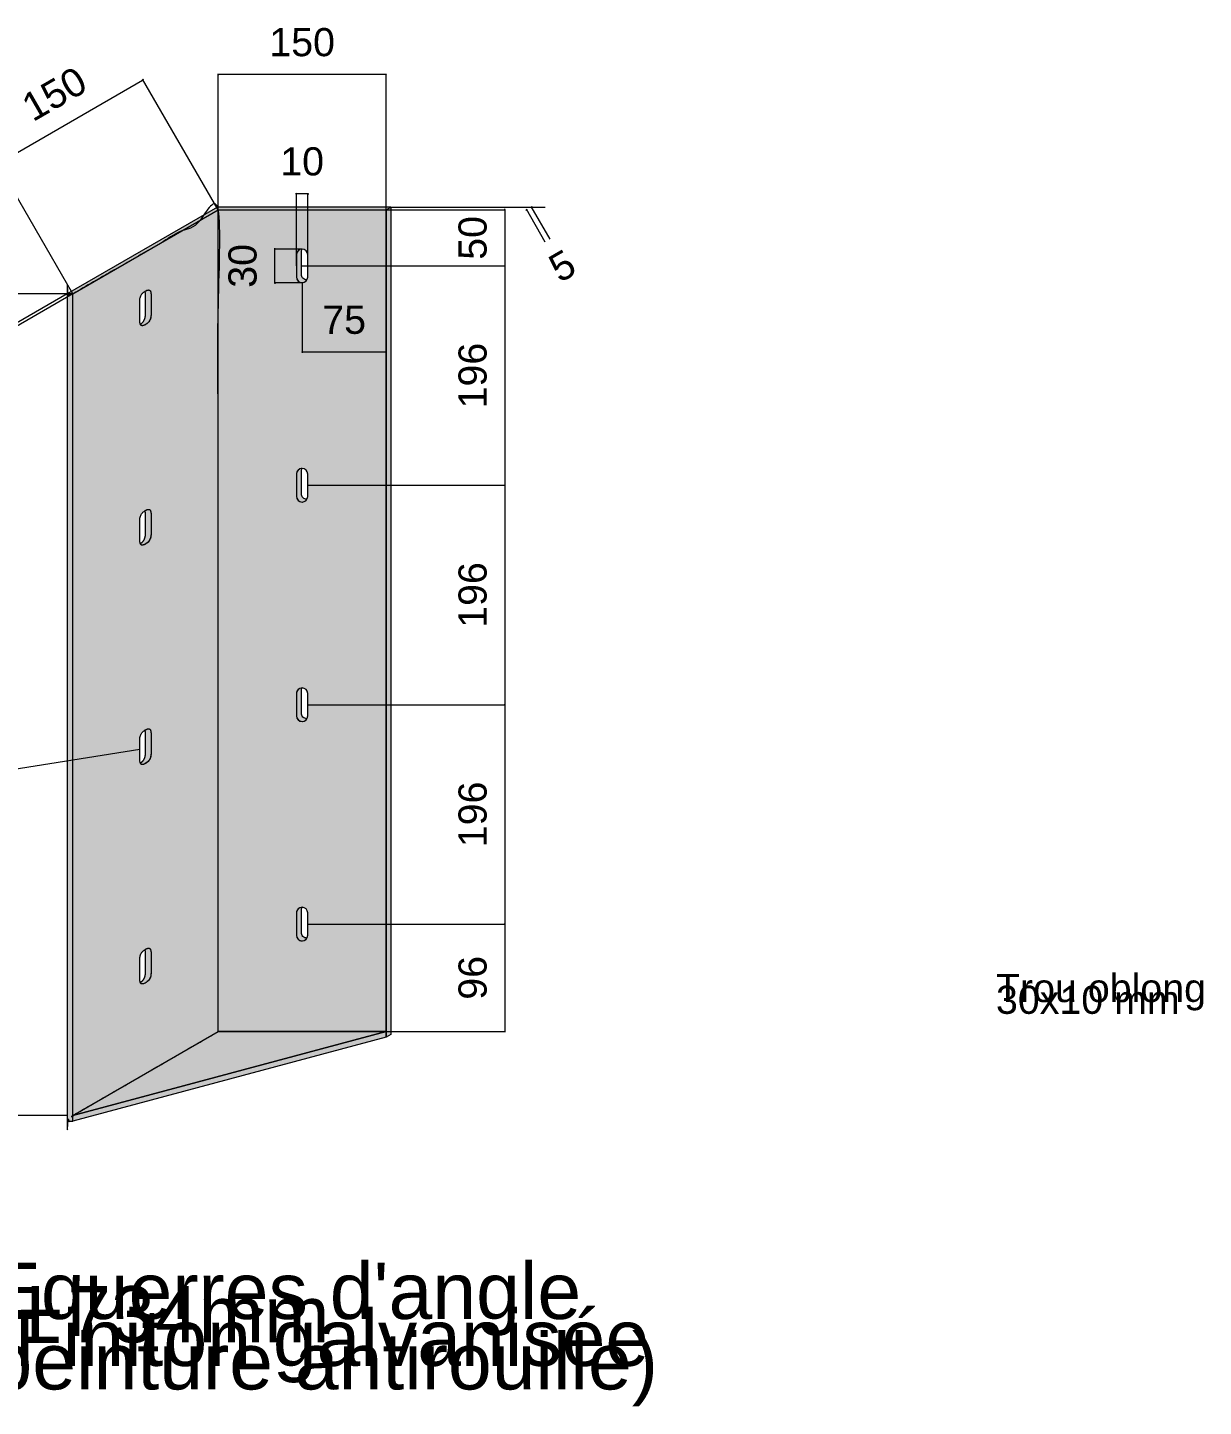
# Model space of a CAD drawing. Header units: metres. Extents: x 1838950 to 1842843, y 5171318 to 5174224.
# Drawn here: x 1840884 to 1841935, y 5172597 to 5173829 of the extents above; entities that cross this region are included whole.
import ezdxf

# ---------------------------------------------------------------- set-up
doc = ezdxf.new("R2010")
doc.units = ezdxf.units.M
doc.header["$LTSCALE"] = 0.0254
doc.header["$PDMODE"] = 1
doc.header["$PDSIZE"] = -2
doc.layers.get('0').update_dxf_attribs({"lineweight": 18})
doc.layers.get('DEFPOINTS').update_dxf_attribs({"lineweight": 18})
for name, color, linetype, lineweight in [('00 CHAZAL METAL COTE', 7, 'Continuous', 5), ('00 CHAZAL METAL DESSUS', 7, 'Continuous', 5), ('00 CHAZAL METAL FACE', 7, 'Continuous', 5), ('00 CHAZAL METAL LEGENDE', 7, 'Continuous', 5), ('Cotation', 7, 'Continuous', 5)]:
    doc.layers.add(name, color=color, linetype=linetype, lineweight=lineweight)
doc.styles.add('Arial', font='arial.ttf')
doc.dimstyles.new('Arch', dxfattribs={"dimtxt": 302.065972, "dimasz": 0.002245, "dimexe": 0.003175, "dimexo": 0.001587, "dimgap": 0.001587, "dimtad": 1, "dimzin": 3, "dimtxsty": 'Arial', "dimblk": 'VW_SLASH', "dimblk1": 'VW_SLASH', "dimblk2": 'VW_SLASH', "dimcen": 0, "dimdle": 0.001587, "dimazin": 0, "dimtfac": 1, "dimtix": 1, "dimtmove": 0, "dimatfit": 0, "dimldrblk": 'VW_FILLEDARROW-3', "dimfxl": 1, "dimfrac": 2, "dimtolj": 1, "dimtzin": 3, "dimarcsym": 0})

# ---------------------------------------------------------------- blocks, each defined once
blk = doc.blocks.new('VW_SLASH')
at = {"color": 0, "linetype": 'ByBlock', "lineweight": -2, "transparency": 16777216}
blk.add_line((0.7, 0), (-1, 0), dxfattribs=at)
at = {"color": 0, "lineweight": 20, "transparency": 16777216, "flags": 128}
blk.add_lwpolyline([(0.5, 0.5), (-0.5, -0.5)], dxfattribs=at)
blk = doc.blocks.new('*D1552')
at = {"layer": 'Cotation', "color": 0, "lineweight": -2, "transparency": 16777216}
for p, q in [((1841054.5, 5173666.1), (1841054.5, 5173787.7)), ((1841204, 5173787.1), (1841054.9, 5173787.1)), ((1841204.5, 5173666.1), (1841204.5, 5173787.7))]:
    blk.add_line(p, q, dxfattribs=at)
at = {"layer": 'DEFPOINTS', "color": 0, "transparency": 16777216}
for p in [(1841054.5, 5173787.1), (1841054.5, 5173666.1), (1841204.5, 5173666.1)]:
    blk.add_point(p, dxfattribs=at)
at = {"layer": 'Cotation', "color": 0, "lineweight": -2, "transparency": 16777216, "xscale": 0.44896484375, "yscale": 0.44896484375, "zscale": 0.44896484375, "rotation": 180}
blk.add_blockref('VW_SLASH', (1841054.5, 5173787.1), dxfattribs=at)
at = {"layer": 'Cotation', "color": 0, "lineweight": -2, "transparency": 16777216, "xscale": 0.44896484375, "yscale": 0.44896484375, "zscale": 0.44896484375}
blk.add_blockref('VW_SLASH', (1841204.5, 5173787.1), dxfattribs=at)
at = {"layer": 'Cotation', "color": 0, "transparency": 16777216, "insert": (1841129.5, 5173815.8), "char_height": 25.17, "attachment_point": 5, "style": 'Arial'}
blk.add_mtext('\\A1;150', dxfattribs=at)
blk = doc.blocks.new('VW_FILLEDARROW-3')
at = {"linetype": 'Continuous', "lineweight": 0, "transparency": 16777216}
blk.add_hatch(color=0, dxfattribs=at).paths.add_polyline_path([(-1.4, 0.4), (0, 0), (-1.4, -0.4)])
at = {"color": 0, "lineweight": 5, "transparency": 16777216, "flags": 128}
blk.add_lwpolyline([(-1.4, 0.4), (0, 0), (-1.4, -0.4)], close=True, dxfattribs=at)
blk = doc.blocks.new('*D1553')
at = {"layer": 'Cotation', "color": 0, "lineweight": -2, "transparency": 16777216}
for p, q in [((1840857.9, 5173707.5), (1840987, 5173782.1)), ((1841054.5, 5173666.1), (1840987, 5173782.9)), ((1840924.6, 5173591.1), (1840857.1, 5173707.9))]:
    blk.add_line(p, q, dxfattribs=at)
at = {"layer": 'DEFPOINTS', "color": 0, "transparency": 16777216}
for p in [(1840987.4, 5173782.3), (1841054.5, 5173666.1), (1840924.6, 5173591.1)]:
    blk.add_point(p, dxfattribs=at)
at = {"layer": 'Cotation', "color": 0, "lineweight": -2, "transparency": 16777216, "xscale": 0.44896484375, "yscale": 0.44896484375, "zscale": 0.44896484375}
for p, rotation in [((1840987.4, 5173782.3), 30.00000000000576), ((1840857.5, 5173707.3), 210.0000000000057)]:
    blk.add_blockref('VW_SLASH', p, dxfattribs=dict(at, rotation=rotation))
at = {"layer": 'Cotation', "color": 0, "transparency": 16777216, "insert": (1840908.1, 5173769.7), "char_height": 25.17, "attachment_point": 5, "rotation": 30, "style": 'Arial'}
blk.add_mtext('\\A1;150', dxfattribs=at)
blk = doc.blocks.new('*D1554')
at = {"layer": 'Cotation', "color": 0, "lineweight": -2, "transparency": 16777216}
for p, q in [((1841204.5, 5173646.1), (1841204.5, 5173538.5)), ((1841129.5, 5173601.1), (1841129.5, 5173538.5)), ((1841204, 5173539.1), (1841129.9, 5173539.1))]:
    blk.add_line(p, q, dxfattribs=at)
at = {"layer": 'DEFPOINTS', "color": 0, "transparency": 16777216}
for p in [(1841204.5, 5173646.1), (1841129.5, 5173601.1), (1841129.5, 5173539.1)]:
    blk.add_point(p, dxfattribs=at)
at = {"layer": 'Cotation', "color": 0, "lineweight": -2, "transparency": 16777216, "xscale": 0.44896484375, "yscale": 0.44896484375, "zscale": 0.44896484375, "rotation": 180}
blk.add_blockref('VW_SLASH', (1841129.5, 5173539.1), dxfattribs=at)
at = {"layer": 'Cotation', "color": 0, "lineweight": -2, "transparency": 16777216, "xscale": 0.44896484375, "yscale": 0.44896484375, "zscale": 0.44896484375}
blk.add_blockref('VW_SLASH', (1841204.5, 5173539.1), dxfattribs=at)
at = {"layer": 'Cotation', "color": 0, "transparency": 16777216, "insert": (1841167, 5173567.8), "char_height": 25.17, "attachment_point": 5, "style": 'Arial'}
blk.add_mtext('\\A1;75', dxfattribs=at)
blk = doc.blocks.new('*D1555')
at = {"layer": 'Cotation', "color": 0, "lineweight": -2, "transparency": 16777216}
for p, q in [((1841129.5, 5173631.1), (1841104.5, 5173631.1)), ((1841105.1, 5173631.6), (1841105.1, 5173632)), ((1841105.1, 5173601.1), (1841105.1, 5173631.1)), ((1841129.5, 5173601.1), (1841104.5, 5173601.1)), ((1841105.1, 5173600.7), (1841105.1, 5173600.2))]:
    blk.add_line(p, q, dxfattribs=at)
at = {"layer": 'DEFPOINTS', "color": 0, "transparency": 16777216}
for p in [(1841105.1, 5173631.1), (1841129.5, 5173631.1), (1841129.5, 5173601.1)]:
    blk.add_point(p, dxfattribs=at)
at = {"layer": 'Cotation', "color": 0, "lineweight": -2, "transparency": 16777216, "xscale": 0.44896484375, "yscale": 0.44896484375, "zscale": 0.44896484375}
for p, rotation in [((1841105.1, 5173631.1), 270), ((1841105.1, 5173601.1), 90)]:
    blk.add_blockref('VW_SLASH', p, dxfattribs=dict(at, rotation=rotation))
at = {"layer": 'Cotation', "color": 0, "transparency": 16777216, "insert": (1841076.4, 5173616.1), "char_height": 25.17, "attachment_point": 5, "rotation": 90, "style": 'Arial'}
blk.add_mtext('\\A1;30', dxfattribs=at)
blk = doc.blocks.new('*D1556')
at = {"layer": 'Cotation', "color": 0, "lineweight": -2, "transparency": 16777216}
for p, q in [((1841124, 5173680.6), (1841123.6, 5173680.6)), ((1841124.5, 5173616.1), (1841124.5, 5173681.2)), ((1841134.5, 5173680.6), (1841124.5, 5173680.6)), ((1841134.5, 5173616.1), (1841134.5, 5173681.2)), ((1841134.9, 5173680.6), (1841135.4, 5173680.6))]:
    blk.add_line(p, q, dxfattribs=at)
at = {"layer": 'DEFPOINTS', "color": 0, "transparency": 16777216}
for p in [(1841124.5, 5173680.6), (1841124.5, 5173616.1), (1841134.5, 5173616.1)]:
    blk.add_point(p, dxfattribs=at)
at = {"layer": 'Cotation', "color": 0, "lineweight": -2, "transparency": 16777216, "xscale": 0.44896484375, "yscale": 0.44896484375, "zscale": 0.44896484375}
blk.add_blockref('VW_SLASH', (1841124.5, 5173680.6), dxfattribs=at)
at = {"layer": 'Cotation', "color": 0, "lineweight": -2, "transparency": 16777216, "xscale": 0.44896484375, "yscale": 0.44896484375, "zscale": 0.44896484375, "rotation": 180}
blk.add_blockref('VW_SLASH', (1841134.5, 5173680.6), dxfattribs=at)
at = {"layer": 'Cotation', "color": 0, "transparency": 16777216, "insert": (1841129.5, 5173709.3), "char_height": 25.17, "attachment_point": 5, "style": 'Arial'}
blk.add_mtext('\\A1;10', dxfattribs=at)
blk = doc.blocks.new('*D1558')
at = {"layer": 'Cotation', "color": 0, "lineweight": -2, "transparency": 16777216}
for p, q in [((1841351, 5173639.9), (1841334.1, 5173669.2)), ((1841334.8, 5173668.8), (1841335.2, 5173669.1)), ((1841329.7, 5173665.9), (1841329.3, 5173665.7)), ((1841346.7, 5173637.4), (1841329.8, 5173666.7))]:
    blk.add_line(p, q, dxfattribs=at)
at = {"layer": 'DEFPOINTS', "color": 0, "transparency": 16777216}
for p in [(1841330.1, 5173666.1), (1841346.7, 5173637.4), (1841351, 5173639.9)]:
    blk.add_point(p, dxfattribs=at)
at = {"layer": 'Cotation', "color": 0, "lineweight": -2, "transparency": 16777216, "xscale": 0.44896484375, "yscale": 0.44896484375, "zscale": 0.44896484375}
for p, rotation in [((1841334.4, 5173668.6), 209.9999999952549), ((1841330.1, 5173666.1), 29.99999999525484)]:
    blk.add_blockref('VW_SLASH', p, dxfattribs=dict(at, rotation=rotation))
at = {"layer": 'Cotation', "color": 0, "transparency": 16777216, "insert": (1841361.9, 5173616.1), "char_height": 25.17, "attachment_point": 5, "rotation": 30, "style": 'Arial'}
blk.add_mtext('\\A1;5', dxfattribs=at)
blk = doc.blocks.new('*D1559')
at = {"layer": 'Cotation', "color": 0, "lineweight": -2, "transparency": 16777216}
for p, q in [((1840920.8, 5173591.1), (1840800, 5173591.1)), ((1840800.6, 5172857.6), (1840800.6, 5173590.7)), ((1840919.6, 5172857.1), (1840800, 5172857.1))]:
    blk.add_line(p, q, dxfattribs=at)
at = {"layer": 'DEFPOINTS', "color": 0, "transparency": 16777216}
for p in [(1840800.6, 5173591.1), (1840920.8, 5173591.1), (1840919.6, 5172857.1)]:
    blk.add_point(p, dxfattribs=at)
at = {"layer": 'Cotation', "color": 0, "lineweight": -2, "transparency": 16777216, "xscale": 0.44896484375, "yscale": 0.44896484375, "zscale": 0.44896484375}
for p, rotation in [((1840800.6, 5173591.1), 90), ((1840800.6, 5172857.1), 270)]:
    blk.add_blockref('VW_SLASH', p, dxfattribs=dict(at, rotation=rotation))
at = {"layer": 'Cotation', "color": 0, "transparency": 16777216, "insert": (1840771.9, 5173224.1), "char_height": 25.17, "attachment_point": 5, "rotation": 90, "style": 'Arial'}
blk.add_mtext('\\A1;734', dxfattribs=at)
blk = doc.blocks.new('*D1560')
at = {"layer": 'Cotation', "color": 0, "lineweight": -2, "transparency": 16777216}
for p, q in [((1841310.6, 5173666.6), (1841310.6, 5173667)), ((1841129.5, 5173666.1), (1841311.2, 5173666.1)), ((1841310.6, 5173666.1), (1841310.6, 5173616.1)), ((1841129.5, 5173616.1), (1841311.2, 5173616.1)), ((1841310.6, 5173615.7), (1841310.6, 5173615.2))]:
    blk.add_line(p, q, dxfattribs=at)
at = {"layer": 'DEFPOINTS', "color": 0, "transparency": 16777216}
for p in [(1841129.5, 5173666.1), (1841129.5, 5173616.1), (1841310.6, 5173616.1)]:
    blk.add_point(p, dxfattribs=at)
at = {"layer": 'Cotation', "color": 0, "lineweight": -2, "transparency": 16777216, "xscale": 0.44896484375, "yscale": 0.44896484375, "zscale": 0.44896484375}
for p, rotation in [((1841310.6, 5173666.1), 270), ((1841310.6, 5173616.1), 90)]:
    blk.add_blockref('VW_SLASH', p, dxfattribs=dict(at, rotation=rotation))
at = {"layer": 'Cotation', "color": 0, "transparency": 16777216, "insert": (1841281.9, 5173641.1), "char_height": 25.17, "attachment_point": 5, "rotation": 90, "style": 'Arial'}
blk.add_mtext('\\A1;50', dxfattribs=at)
blk = doc.blocks.new('*D1577')
at = {"layer": 'Cotation', "color": 0, "lineweight": -2, "transparency": 16777216}
for p, q in [((1841134.5, 5173028.1), (1841311.2, 5173028.1)), ((1841310.6, 5173027.7), (1841310.6, 5172932.6)), ((1841145.3, 5172932.1), (1841311.2, 5172932.1))]:
    blk.add_line(p, q, dxfattribs=at)
at = {"layer": 'DEFPOINTS', "color": 0, "transparency": 16777216}
for p in [(1841134.5, 5173028.1), (1841145.3, 5172932.1), (1841310.6, 5172932.1)]:
    blk.add_point(p, dxfattribs=at)
at = {"layer": 'Cotation', "color": 0, "lineweight": -2, "transparency": 16777216, "xscale": 0.44896484375, "yscale": 0.44896484375, "zscale": 0.44896484375}
for p, rotation in [((1841310.6, 5173028.1), 90), ((1841310.6, 5172932.1), 270)]:
    blk.add_blockref('VW_SLASH', p, dxfattribs=dict(at, rotation=rotation))
at = {"layer": 'Cotation', "color": 0, "transparency": 16777216, "insert": (1841281.9, 5172980.1), "char_height": 25.17, "attachment_point": 5, "rotation": 90, "style": 'Arial'}
blk.add_mtext('\\A1;96', dxfattribs=at)
blk = doc.blocks.new('*D1578')
at = {"layer": 'Cotation', "color": 0, "lineweight": -2, "transparency": 16777216}
for p, q in [((1841134.5, 5173224.1), (1841311.2, 5173224.1)), ((1841310.6, 5173223.7), (1841310.6, 5173028.6)), ((1841134.5, 5173028.1), (1841311.2, 5173028.1))]:
    blk.add_line(p, q, dxfattribs=at)
at = {"layer": 'DEFPOINTS', "color": 0, "transparency": 16777216}
for p in [(1841134.5, 5173224.1), (1841134.5, 5173028.1), (1841310.6, 5173028.1)]:
    blk.add_point(p, dxfattribs=at)
at = {"layer": 'Cotation', "color": 0, "lineweight": -2, "transparency": 16777216, "xscale": 0.44896484375, "yscale": 0.44896484375, "zscale": 0.44896484375}
for p, rotation in [((1841310.6, 5173224.1), 90), ((1841310.6, 5173028.1), 270)]:
    blk.add_blockref('VW_SLASH', p, dxfattribs=dict(at, rotation=rotation))
at = {"layer": 'Cotation', "color": 0, "transparency": 16777216, "insert": (1841281.9, 5173126.1), "char_height": 25.17, "attachment_point": 5, "rotation": 90, "style": 'Arial'}
blk.add_mtext('\\A1;196', dxfattribs=at)
blk = doc.blocks.new('*D1579')
at = {"layer": 'Cotation', "color": 0, "lineweight": -2, "transparency": 16777216}
for p, q in [((1841134.5, 5173420.1), (1841311.2, 5173420.1)), ((1841310.6, 5173419.7), (1841310.6, 5173224.6)), ((1841134.5, 5173224.1), (1841311.2, 5173224.1))]:
    blk.add_line(p, q, dxfattribs=at)
at = {"layer": 'DEFPOINTS', "color": 0, "transparency": 16777216}
for p in [(1841134.5, 5173420.1), (1841134.5, 5173224.1), (1841310.6, 5173224.1)]:
    blk.add_point(p, dxfattribs=at)
at = {"layer": 'Cotation', "color": 0, "lineweight": -2, "transparency": 16777216, "xscale": 0.44896484375, "yscale": 0.44896484375, "zscale": 0.44896484375}
for p, rotation in [((1841310.6, 5173420.1), 90), ((1841310.6, 5173224.1), 270)]:
    blk.add_blockref('VW_SLASH', p, dxfattribs=dict(at, rotation=rotation))
at = {"layer": 'Cotation', "color": 0, "transparency": 16777216, "insert": (1841281.9, 5173322.1), "char_height": 25.17, "attachment_point": 5, "rotation": 90, "style": 'Arial'}
blk.add_mtext('\\A1;196', dxfattribs=at)
blk = doc.blocks.new('*D1580')
at = {"layer": 'Cotation', "color": 0, "lineweight": -2, "transparency": 16777216}
for p, q in [((1841134.5, 5173616.1), (1841311.2, 5173616.1)), ((1841310.6, 5173615.7), (1841310.6, 5173420.6)), ((1841134.5, 5173420.1), (1841311.2, 5173420.1))]:
    blk.add_line(p, q, dxfattribs=at)
at = {"layer": 'DEFPOINTS', "color": 0, "transparency": 16777216}
for p in [(1841134.5, 5173616.1), (1841134.5, 5173420.1), (1841310.6, 5173420.1)]:
    blk.add_point(p, dxfattribs=at)
at = {"layer": 'Cotation', "color": 0, "lineweight": -2, "transparency": 16777216, "xscale": 0.44896484375, "yscale": 0.44896484375, "zscale": 0.44896484375}
for p, rotation in [((1841310.6, 5173616.1), 90), ((1841310.6, 5173420.1), 270)]:
    blk.add_blockref('VW_SLASH', p, dxfattribs=dict(at, rotation=rotation))
at = {"layer": 'Cotation', "color": 0, "transparency": 16777216, "insert": (1841281.9, 5173518.1), "char_height": 25.17, "attachment_point": 5, "rotation": 90, "style": 'Arial'}
blk.add_mtext('\\A1;196', dxfattribs=at)
blk = doc.blocks.new('Groupe-2045-1')
at = {"layer": '00 CHAZAL METAL COTE', "linetype": 'Continuous', "lineweight": 0, "true_color": 0x888888}
blk.add_hatch(color=252, dxfattribs=at).paths.add_polyline_path([(1841208.8, 5172929.6), (1841204.5, 5172927.1), (1841204.5, 5173666.1), (1841208.8, 5173668.6)])
h = blk.add_hatch(color=252, dxfattribs=at)
h.paths.add_polyline_path([(1841054.5, 5172932.1), (1840924.6, 5172857.1), (1840924.6, 5172852.1), (1840919.6, 5172852.1), (1840919.6, 5173591.1), (1840924.6, 5173591.1), (1841054.5, 5173666.1)])
h.paths.add_polyline_path([(1840994.5, 5173590.7), (1840994.4, 5173592), (1840994.2, 5173593.1), (1840993.8, 5173593.8), (1840993.3, 5173594.3), (1840992.6, 5173594.6), (1840991.7, 5173594.5), (1840990.7, 5173594.2), (1840989.5, 5173593.6), (1840988.3, 5173592.8), (1840987.3, 5173592), (1840986.5, 5173591), (1840985.8, 5173590), (1840985.2, 5173588.9), (1840984.8, 5173587.7), (1840984.6, 5173586.4), (1840984.5, 5173585), (1840984.5, 5173566.5), (1840984.6, 5173565.2), (1840984.8, 5173564.2), (1840985.2, 5173563.4), (1840985.8, 5173562.9), (1840986.5, 5173562.7), (1840987.3, 5173562.7), (1840988.3, 5173563), (1840989.5, 5173563.6), (1840990.7, 5173564.4), (1840991.7, 5173565.2), (1840992.6, 5173566.2), (1840993.3, 5173567.2), (1840993.8, 5173568.4), (1840994.2, 5173569.6), (1840994.4, 5173570.9), (1840994.5, 5173572.3)])
h.paths.add_polyline_path([(1840994.5, 5173198.7), (1840994.4, 5173200), (1840994.2, 5173201.1), (1840993.8, 5173201.8), (1840993.3, 5173202.3), (1840992.6, 5173202.6), (1840991.7, 5173202.5), (1840990.7, 5173202.2), (1840989.5, 5173201.6), (1840988.3, 5173200.8), (1840987.3, 5173200), (1840986.5, 5173199), (1840985.8, 5173198), (1840985.2, 5173196.9), (1840984.8, 5173195.7), (1840984.6, 5173194.4), (1840984.5, 5173193), (1840984.5, 5173174.5), (1840984.6, 5173173.2), (1840984.8, 5173172.2), (1840985.2, 5173171.4), (1840985.8, 5173170.9), (1840986.5, 5173170.7), (1840987.3, 5173170.7), (1840988.3, 5173171), (1840989.5, 5173171.6), (1840990.7, 5173172.4), (1840991.7, 5173173.2), (1840992.6, 5173174.2), (1840993.3, 5173175.2), (1840993.8, 5173176.4), (1840994.2, 5173177.6), (1840994.4, 5173178.9), (1840994.5, 5173180.3)])
h.paths.add_polyline_path([(1840994.5, 5173394.7), (1840994.4, 5173396), (1840994.2, 5173397.1), (1840993.8, 5173397.8), (1840993.3, 5173398.3), (1840992.6, 5173398.6), (1840991.7, 5173398.5), (1840990.7, 5173398.2), (1840989.5, 5173397.6), (1840988.3, 5173396.8), (1840987.3, 5173396), (1840986.5, 5173395), (1840985.8, 5173394), (1840985.2, 5173392.9), (1840984.8, 5173391.7), (1840984.6, 5173390.4), (1840984.5, 5173389), (1840984.5, 5173370.5), (1840984.6, 5173369.2), (1840984.8, 5173368.2), (1840985.2, 5173367.4), (1840985.8, 5173366.9), (1840986.5, 5173366.7), (1840987.3, 5173366.7), (1840988.3, 5173367), (1840989.5, 5173367.6), (1840990.7, 5173368.4), (1840991.7, 5173369.2), (1840992.6, 5173370.2), (1840993.3, 5173371.2), (1840993.8, 5173372.4), (1840994.2, 5173373.6), (1840994.4, 5173374.9), (1840994.5, 5173376.3)])
h.paths.add_polyline_path([(1840984.5, 5172997), (1840984.5, 5172978.5), (1840984.6, 5172977.2), (1840984.8, 5172976.2), (1840985.2, 5172975.4), (1840985.8, 5172974.9), (1840986.5, 5172974.7), (1840987.3, 5172974.7), (1840988.3, 5172975), (1840989.5, 5172975.6), (1840990.7, 5172976.4), (1840991.7, 5172977.2), (1840992.6, 5172978.2), (1840993.3, 5172979.2), (1840993.8, 5172980.4), (1840994.2, 5172981.6), (1840994.4, 5172982.9), (1840994.5, 5172984.3), (1840994.5, 5173002.7), (1840994.4, 5173004), (1840994.2, 5173005.1), (1840993.8, 5173005.8), (1840993.3, 5173006.3), (1840992.6, 5173006.6), (1840991.7, 5173006.5), (1840990.7, 5173006.2), (1840989.5, 5173005.6), (1840988.3, 5173004.8), (1840987.3, 5173004), (1840986.5, 5173003), (1840985.8, 5173002), (1840985.2, 5173000.9), (1840984.8, 5172999.7), (1840984.6, 5172998.4)])
h = blk.add_hatch(color=252, dxfattribs=at)
edge = h.paths.add_edge_path()
edge.add_arc((1841133.8, 5173608.6), 5, 180, 270, ccw=False)
edge.add_line((1841128.8, 5173608.6), (1841128.8, 5173628.6))
edge.add_arc((1841133.8, 5173628.6), 5, 150, 180, ccw=False)
edge.add_arc((1841129.5, 5173626.1), 5, 90, 180)
edge.add_line((1841124.5, 5173626.1), (1841124.5, 5173606.1))
edge.add_arc((1841129.5, 5173606.1), 5, 180, 330)
edge.add_line((1841133.8, 5173603.6), (1841133.8, 5173603.6))
h = blk.add_hatch(color=252, dxfattribs=at)
edge = h.paths.add_edge_path()
edge.add_arc((1841133.8, 5173412.6), 5, 180, 270, ccw=False)
edge.add_line((1841128.8, 5173412.6), (1841128.8, 5173432.6))
edge.add_arc((1841133.8, 5173432.6), 5, 150, 180, ccw=False)
edge.add_arc((1841129.5, 5173430.1), 5, 90, 180)
edge.add_line((1841124.5, 5173430.1), (1841124.5, 5173410.1))
edge.add_arc((1841129.5, 5173410.1), 5, 180, 330)
edge.add_line((1841133.8, 5173407.6), (1841133.8, 5173407.6))
h = blk.add_hatch(color=252, dxfattribs=at)
edge = h.paths.add_edge_path()
edge.add_arc((1841133.8, 5173216.6), 5, 180, 270, ccw=False)
edge.add_line((1841128.8, 5173216.6), (1841128.8, 5173236.6))
edge.add_arc((1841133.8, 5173236.6), 5, 150, 180, ccw=False)
edge.add_arc((1841129.5, 5173234.1), 5, 90, 180)
edge.add_line((1841124.5, 5173234.1), (1841124.5, 5173214.1))
edge.add_arc((1841129.5, 5173214.1), 5, 180, 330)
edge.add_line((1841133.8, 5173211.6), (1841133.8, 5173211.6))
h = blk.add_hatch(color=252, dxfattribs=at)
edge = h.paths.add_edge_path()
edge.add_arc((1841133.8, 5173020.6), 5, 180, 270, ccw=False)
edge.add_line((1841128.8, 5173020.6), (1841128.8, 5173040.6))
edge.add_arc((1841133.8, 5173040.6), 5, 150, 180, ccw=False)
edge.add_arc((1841129.5, 5173038.1), 5, 90, 180)
edge.add_line((1841124.5, 5173038.1), (1841124.5, 5173018.1))
edge.add_arc((1841129.5, 5173018.1), 5, 180, 330)
edge.add_line((1841133.8, 5173015.6), (1841133.8, 5173015.6))
at = {"layer": '00 CHAZAL METAL DESSUS', "linetype": 'Continuous', "lineweight": 0, "true_color": 0x555555}
for points in [[(1841208.8, 5173668.6), (1841053.8, 5173668.6), (1840919.6, 5173591.1), (1840924.6, 5173591.1), (1841054.5, 5173666.1), (1841204.5, 5173666.1)], [(1840924.6, 5172857.1), (1841054.5, 5172932.1), (1841204.5, 5172932.1)]]:
    blk.add_hatch(color=251, dxfattribs=at).paths.add_polyline_path(points)
at = {"layer": '00 CHAZAL METAL FACE', "linetype": 'Continuous', "lineweight": 0, "true_color": 0xbbbbbb}
h = blk.add_hatch(color=9, dxfattribs=at)
h.paths.add_polyline_path([(1841204.5, 5172932.1), (1841054.5, 5172932.1), (1841054.5, 5173666.1), (1841204.5, 5173666.1)])
edge = h.paths.add_edge_path()
edge.add_line((1841134.5, 5173606.1), (1841134.5, 5173626.1))
edge.add_arc((1841129.5, 5173626.1), 5, 0, 180)
edge.add_line((1841124.5, 5173626.1), (1841124.5, 5173606.1))
edge.add_arc((1841129.5, 5173606.1), 5, 180, 360)
edge.add_line((1841134.5, 5173606.1), (1841134.5, 5173606.1))
edge = h.paths.add_edge_path()
edge.add_line((1841134.5, 5173410.1), (1841134.5, 5173430.1))
edge.add_arc((1841129.5, 5173430.1), 5, 0, 180)
edge.add_line((1841124.5, 5173430.1), (1841124.5, 5173410.1))
edge.add_arc((1841129.5, 5173410.1), 5, 180, 360)
edge.add_line((1841134.5, 5173410.1), (1841134.5, 5173410.1))
edge = h.paths.add_edge_path()
edge.add_line((1841124.5, 5173234.1), (1841124.5, 5173214.1))
edge.add_arc((1841129.5, 5173214.1), 5, 180, 360)
edge.add_line((1841134.5, 5173214.1), (1841134.5, 5173234.1))
edge.add_arc((1841129.5, 5173234.1), 5, 0, 180)
edge.add_line((1841124.5, 5173234.1), (1841124.5, 5173234.1))
edge = h.paths.add_edge_path()
edge.add_line((1841124.5, 5173038.1), (1841124.5, 5173018.1))
edge.add_arc((1841129.5, 5173018.1), 5, 180, 360)
edge.add_line((1841134.5, 5173018.1), (1841134.5, 5173038.1))
edge.add_arc((1841129.5, 5173038.1), 5, 0, 180)
edge.add_line((1841124.5, 5173038.1), (1841124.5, 5173038.1))
for points in [[(1840989.5, 5173590.7), (1840989.5, 5173572.3), (1840989.4, 5173570.9), (1840989.2, 5173569.7), (1840988.9, 5173568.5), (1840988.4, 5173567.4), (1840987.7, 5173566.4), (1840986.9, 5173565.5), (1840986, 5173564.6), (1840984.9, 5173563.9), (1840985.2, 5173563.4), (1840985.6, 5173563), (1840986.1, 5173562.8), (1840986.6, 5173562.7), (1840987.2, 5173562.7), (1840987.9, 5173562.9), (1840988.7, 5173563.2), (1840989.5, 5173563.6), (1840990.7, 5173564.4), (1840991.7, 5173565.2), (1840992.6, 5173566.2), (1840993.3, 5173567.2), (1840993.8, 5173568.4), (1840994.2, 5173569.6), (1840994.4, 5173570.9), (1840994.5, 5173572.3), (1840994.5, 5173590.7), (1840994.4, 5173592), (1840994.2, 5173593.1), (1840993.8, 5173593.8), (1840993.3, 5173594.3), (1840992.6, 5173594.6), (1840991.7, 5173594.5), (1840990.7, 5173594.2), (1840989.5, 5173593.6), (1840989.5, 5173593.6), (1840989.4, 5173593.6), (1840989.3, 5173593.5), (1840989.3, 5173593.5), (1840989.2, 5173593.5), (1840989.2, 5173593.4), (1840989.1, 5173593.4), (1840989.1, 5173593.4), (1840989.2, 5173593.1), (1840989.3, 5173592.8), (1840989.3, 5173592.5), (1840989.4, 5173592.2), (1840989.4, 5173591.9), (1840989.5, 5173591.5), (1840989.5, 5173591.1)], [(1840924.6, 5173591.1), (1840919.6, 5173591.1), (1840919.6, 5172852.1), (1840924.6, 5172852.1)], [(1840989.5, 5173394.7), (1840989.5, 5173376.3), (1840989.4, 5173374.9), (1840989.2, 5173373.7), (1840988.9, 5173372.5), (1840988.4, 5173371.4), (1840987.7, 5173370.4), (1840986.9, 5173369.5), (1840986, 5173368.6), (1840984.9, 5173367.9), (1840985.2, 5173367.4), (1840985.6, 5173367), (1840986.1, 5173366.8), (1840986.6, 5173366.7), (1840987.2, 5173366.7), (1840987.9, 5173366.9), (1840988.7, 5173367.2), (1840989.5, 5173367.6), (1840990.7, 5173368.4), (1840991.7, 5173369.2), (1840992.6, 5173370.2), (1840993.3, 5173371.2), (1840993.8, 5173372.4), (1840994.2, 5173373.6), (1840994.4, 5173374.9), (1840994.5, 5173376.3), (1840994.5, 5173394.7), (1840994.4, 5173396), (1840994.2, 5173397.1), (1840993.8, 5173397.8), (1840993.3, 5173398.3), (1840992.6, 5173398.6), (1840991.7, 5173398.5), (1840990.7, 5173398.2), (1840989.5, 5173397.6), (1840989.5, 5173397.6), (1840989.4, 5173397.6), (1840989.3, 5173397.5), (1840989.3, 5173397.5), (1840989.2, 5173397.5), (1840989.2, 5173397.4), (1840989.1, 5173397.4), (1840989.1, 5173397.4), (1840989.2, 5173397.1), (1840989.3, 5173396.8), (1840989.3, 5173396.5), (1840989.4, 5173396.2), (1840989.4, 5173395.9), (1840989.5, 5173395.5), (1840989.5, 5173395.1)], [(1840989.5, 5173198.7), (1840989.5, 5173180.3), (1840989.4, 5173178.9), (1840989.2, 5173177.7), (1840988.9, 5173176.5), (1840988.4, 5173175.4), (1840987.7, 5173174.4), (1840986.9, 5173173.5), (1840986, 5173172.6), (1840984.9, 5173171.9), (1840985.2, 5173171.4), (1840985.6, 5173171), (1840986.1, 5173170.8), (1840986.6, 5173170.7), (1840987.2, 5173170.7), (1840987.9, 5173170.9), (1840988.7, 5173171.2), (1840989.5, 5173171.6), (1840990.7, 5173172.4), (1840991.7, 5173173.2), (1840992.6, 5173174.2), (1840993.3, 5173175.2), (1840993.8, 5173176.4), (1840994.2, 5173177.6), (1840994.4, 5173178.9), (1840994.5, 5173180.3), (1840994.5, 5173198.7), (1840994.4, 5173200), (1840994.2, 5173201.1), (1840993.8, 5173201.8), (1840993.3, 5173202.3), (1840992.6, 5173202.6), (1840991.7, 5173202.5), (1840990.7, 5173202.2), (1840989.5, 5173201.6), (1840989.5, 5173201.6), (1840989.4, 5173201.6), (1840989.3, 5173201.5), (1840989.3, 5173201.5), (1840989.2, 5173201.5), (1840989.2, 5173201.4), (1840989.1, 5173201.4), (1840989.1, 5173201.4), (1840989.2, 5173201.1), (1840989.3, 5173200.8), (1840989.3, 5173200.5), (1840989.4, 5173200.2), (1840989.4, 5173199.9), (1840989.5, 5173199.5), (1840989.5, 5173199.1)], [(1840989.5, 5173002.7), (1840989.5, 5172984.3), (1840989.4, 5172982.9), (1840989.2, 5172981.7), (1840988.9, 5172980.5), (1840988.4, 5172979.4), (1840987.7, 5172978.4), (1840986.9, 5172977.5), (1840986, 5172976.6), (1840984.9, 5172975.9), (1840985.2, 5172975.4), (1840985.6, 5172975), (1840986.1, 5172974.8), (1840986.6, 5172974.7), (1840987.2, 5172974.7), (1840987.9, 5172974.9), (1840988.7, 5172975.2), (1840989.5, 5172975.6), (1840990.7, 5172976.4), (1840991.7, 5172977.2), (1840992.6, 5172978.2), (1840993.3, 5172979.2), (1840993.8, 5172980.4), (1840994.2, 5172981.6), (1840994.4, 5172982.9), (1840994.5, 5172984.3), (1840994.5, 5173002.7), (1840994.4, 5173004), (1840994.2, 5173005.1), (1840993.8, 5173005.8), (1840993.3, 5173006.3), (1840992.6, 5173006.6), (1840991.7, 5173006.5), (1840990.7, 5173006.2), (1840989.5, 5173005.6), (1840989.5, 5173005.6), (1840989.4, 5173005.6), (1840989.3, 5173005.5), (1840989.3, 5173005.5), (1840989.2, 5173005.5), (1840989.2, 5173005.4), (1840989.1, 5173005.4), (1840989.1, 5173005.4), (1840989.2, 5173005.1), (1840989.3, 5173004.8), (1840989.3, 5173004.5), (1840989.4, 5173004.2), (1840989.4, 5173003.9), (1840989.5, 5173003.5), (1840989.5, 5173003.1)], [(1840924.6, 5172852.1), (1840924.6, 5172857.1), (1841204.5, 5172932.1), (1841204.5, 5172927.1)]]:
    blk.add_hatch(color=9, dxfattribs=at).paths.add_polyline_path(points)
at = {"layer": '00 CHAZAL METAL LEGENDE', "linetype": 'Continuous', "lineweight": 0}
blk.add_hatch(color=7, dxfattribs=at).paths.add_polyline_path([(1840984.5, 5173184.3), (1840984.5, 5173184.3), (1840984.5, 5173184.3)])
at = {"layer": '00 CHAZAL METAL COTE', "flags": 128}
blk.add_lwpolyline([(1841208.8, 5172929.6), (1841204.5, 5172927.1), (1841204.5, 5173666.1), (1841208.8, 5173668.6)], close=True, dxfattribs=at)
for points in [[(1841133.8, 5173603.6, -0.414214), (1841128.8, 5173608.6), (1841128.8, 5173628.6, -0.131652), (1841129.5, 5173631.1, 0.414214), (1841124.5, 5173626.1), (1841124.5, 5173606.1, 0.767327), (1841133.8, 5173603.6)], [(1841133.8, 5173407.6, -0.414214), (1841128.8, 5173412.6), (1841128.8, 5173432.6, -0.131652), (1841129.5, 5173435.1, 0.414214), (1841124.5, 5173430.1), (1841124.5, 5173410.1, 0.767327), (1841133.8, 5173407.6)], [(1841133.8, 5173211.6, -0.414214), (1841128.8, 5173216.6), (1841128.8, 5173236.6, -0.131652), (1841129.5, 5173239.1, 0.414214), (1841124.5, 5173234.1), (1841124.5, 5173214.1, 0.767327), (1841133.8, 5173211.6)], [(1841133.8, 5173015.6, -0.414214), (1841128.8, 5173020.6), (1841128.8, 5173040.6, -0.131652), (1841129.5, 5173043.1, 0.414214), (1841124.5, 5173038.1), (1841124.5, 5173018.1, 0.767327), (1841133.8, 5173015.6)]]:
    blk.add_lwpolyline(points, format="xyb", close=True, dxfattribs=at)
at = {"layer": '00 CHAZAL METAL COTE'}
for points, degree, knots in [([(1841054.5, 5172932.1), (1840924.6, 5172857.1), (1840924.6, 5172852.1), (1840919.6, 5172852.1), (1840919.6, 5173591.1), (1840924.6, 5173591.1), (1841054.5, 5173666.1), (1841054.5, 5172932.1)], 1, [0, 0, 0.083893, 0.086689, 0.089485, 0.502796, 0.505593, 0.589485, 1, 1]), ([(1840994.5, 5173590.7), (1840994.5, 5173596.5), (1840984.5, 5173590.7), (1840984.5, 5173575.7), (1840984.5, 5173560.7), (1840994.5, 5173566.5), (1840994.5, 5173581.5), (1840994.5, 5173590.7)], 2, [0, 0, 0, 0.138963, 0.277926, 0.5, 0.638963, 0.777926, 1, 1, 1]), ([(1840994.5, 5173394.7), (1840994.5, 5173400.5), (1840984.5, 5173394.7), (1840984.5, 5173379.7), (1840984.5, 5173364.7), (1840994.5, 5173370.5), (1840994.5, 5173385.5), (1840994.5, 5173394.7)], 2, [0, 0, 0, 0.138963, 0.277926, 0.5, 0.638963, 0.777926, 1, 1, 1]), ([(1840994.5, 5173198.7), (1840994.5, 5173204.5), (1840984.5, 5173198.7), (1840984.5, 5173183.7), (1840984.5, 5173168.7), (1840994.5, 5173174.5), (1840994.5, 5173189.5), (1840994.5, 5173198.7)], 2, [0, 0, 0, 0.138963, 0.277926, 0.5, 0.638963, 0.777926, 1, 1, 1]), ([(1840984.5, 5172997), (1840984.5, 5172987.7), (1840984.5, 5172972.7), (1840994.5, 5172978.5), (1840994.5, 5172993.5), (1840994.5, 5173008.5), (1840984.5, 5173002.7), (1840984.5, 5172997)], 2, [0, 0, 0, 0.222074, 0.361037, 0.5, 0.722074, 0.861037, 1, 1, 1])]:
    blk.add_open_spline(points, degree=degree, knots=knots, dxfattribs=at)
at = {"layer": '00 CHAZAL METAL DESSUS', "flags": 128}
for points in [[(1841208.8, 5173668.6), (1841053.8, 5173668.6), (1840919.6, 5173591.1), (1840924.6, 5173591.1), (1841054.5, 5173666.1), (1841204.5, 5173666.1)], [(1840924.6, 5172857.1), (1841054.5, 5172932.1), (1841204.5, 5172932.1)]]:
    blk.add_lwpolyline(points, close=True, dxfattribs=at)
at = {"layer": '00 CHAZAL METAL FACE', "flags": 128}
for points in [[(1841204.5, 5172932.1), (1841054.5, 5172932.1), (1841054.5, 5173666.1), (1841204.5, 5173666.1)], [(1840924.6, 5173591.1), (1840919.6, 5173591.1), (1840919.6, 5172852.1), (1840924.6, 5172852.1)], [(1840924.6, 5172852.1), (1840924.6, 5172857.1), (1841204.5, 5172932.1), (1841204.5, 5172927.1)]]:
    blk.add_lwpolyline(points, close=True, dxfattribs=at)
for points in [[(1841134.5, 5173606.1), (1841134.5, 5173626.1, 1), (1841124.5, 5173626.1), (1841124.5, 5173606.1, 1), (1841134.5, 5173606.1)], [(1841134.5, 5173410.1), (1841134.5, 5173430.1, 1), (1841124.5, 5173430.1), (1841124.5, 5173410.1, 1), (1841134.5, 5173410.1)], [(1841124.5, 5173234.1), (1841124.5, 5173214.1, 1), (1841134.5, 5173214.1), (1841134.5, 5173234.1, 1), (1841124.5, 5173234.1)], [(1841124.5, 5173038.1), (1841124.5, 5173018.1, 1), (1841134.5, 5173018.1), (1841134.5, 5173038.1, 1), (1841124.5, 5173038.1)]]:
    blk.add_lwpolyline(points, format="xyb", close=True, dxfattribs=at)
at = {"layer": '00 CHAZAL METAL FACE'}
for points in [[(1840989.5, 5173590.7), (1840989.5, 5173581.5), (1840989.5, 5173566.8), (1840984.9, 5173563.9), (1840986, 5173561.6), (1840989.5, 5173563.6), (1840994.5, 5173566.5), (1840994.5, 5173581.5), (1840994.5, 5173596.5), (1840989.5, 5173593.6), (1840989.3, 5173593.5), (1840989.1, 5173593.4), (1840989.5, 5173592.4), (1840989.5, 5173590.7)], [(1840989.5, 5173394.7), (1840989.5, 5173385.5), (1840989.5, 5173370.8), (1840984.9, 5173367.9), (1840986, 5173365.6), (1840989.5, 5173367.6), (1840994.5, 5173370.5), (1840994.5, 5173385.5), (1840994.5, 5173400.5), (1840989.5, 5173397.6), (1840989.3, 5173397.5), (1840989.1, 5173397.4), (1840989.5, 5173396.4), (1840989.5, 5173394.7)], [(1840989.5, 5173198.7), (1840989.5, 5173189.5), (1840989.5, 5173174.8), (1840984.9, 5173171.9), (1840986, 5173169.6), (1840989.5, 5173171.6), (1840994.5, 5173174.5), (1840994.5, 5173189.5), (1840994.5, 5173204.5), (1840989.5, 5173201.6), (1840989.3, 5173201.5), (1840989.1, 5173201.4), (1840989.5, 5173200.4), (1840989.5, 5173198.7)], [(1840989.5, 5173002.7), (1840989.5, 5172993.5), (1840989.5, 5172978.8), (1840984.9, 5172975.9), (1840986, 5172973.6), (1840989.5, 5172975.6), (1840994.5, 5172978.5), (1840994.5, 5172993.5), (1840994.5, 5173008.5), (1840989.5, 5173005.6), (1840989.3, 5173005.5), (1840989.1, 5173005.4), (1840989.5, 5173004.4), (1840989.5, 5173002.7)]]:
    blk.add_open_spline(points, degree=2, knots=[0, 0, 0, 0.295361, 0.472154, 0.472154, 0.554637, 0.554637, 0.671066, 0.857128, 0.973557, 0.973557, 0.978616, 0.978616, 1, 1, 1], dxfattribs=at)
at = {"layer": '00 CHAZAL METAL LEGENDE'}
for p, q in [((1841208.8, 5173668.6), (1841346.7, 5173668.6)), ((1840919.6, 5173591.1), (1840850.3, 5173551.1)), ((1840924.6, 5173591.1), (1840855.3, 5173551.1)), ((1840537.5, 5173113.9), (1840984.5, 5173184.3))]:
    blk.add_line(p, q, dxfattribs=at)
at = {"layer": '00 CHAZAL METAL LEGENDE', "lineweight": 5, "flags": 128}
blk.add_lwpolyline([(1840984.5, 5173184.3), (1840984.5, 5173184.3), (1840984.5, 5173184.3)], close=True, dxfattribs=at)
at = {"layer": '00 CHAZAL METAL LEGENDE', "attachment_point": 1, "line_spacing_factor": 0.25, "style": 'Arial'}
for s, insert, char_height in [('Trou oblong\\P30x10 mm', (1841749.3, 5172983.6), 25.172), ("Equerres d'angle\\PH 734mm\\P(Finiton galvanisée\\Ppeinture antirouille)", (1840849.3, 5172725.7), 50.344)]:
    blk.add_mtext(s, dxfattribs=dict(at, insert=insert, char_height=char_height))
at = {"layer": 'Cotation'}
for base, p1, p2, picture, middle in [((1841054.5, 5173787.1), (1841204.5, 5173666.1), (1841054.5, 5173666.1), '*D1552', (1841129.5, 5173815.8)), ((1841124.5, 5173680.6), (1841134.5, 5173616.1), (1841124.5, 5173616.1), '*D1556', (1841129.5, 5173709.3)), ((1841129.5, 5173539.1), (1841204.5, 5173646.1), (1841129.5, 5173601.1), '*D1554', (1841167, 5173567.8))]:
    dim = blk.add_linear_dim(base=base, p1=p1, p2=p2, dimstyle='Arch', override={"dimtxt": 25.172164, "dimasz": 0.448965, "dimexe": 0.635, "dimgap": 15.875, "dimdec": 0, "dimpost": '<>', "dimtxsty": 'Arial', "dimdle": 0.3175, "dimtmove": 2}, dxfattribs=at)
    dim.commit()
    dim.dimension.update_dxf_attribs({"geometry": picture, "text_midpoint": middle})
for base, p1, p2, angle, picture, middle in [((1840987.4, 5173782.3), (1840924.6, 5173591.1), (1841054.5, 5173666.1), 30, '*D1553', (1840908.1, 5173769.7)), ((1841310.6, 5173616.1), (1841129.5, 5173666.1), (1841129.5, 5173616.1), 270, '*D1560', (1841281.9, 5173641.1)), ((1841105.1, 5173631.1), (1841129.5, 5173601.1), (1841129.5, 5173631.1), 270, '*D1555', (1841076.4, 5173616.1)), ((1841310.6, 5173420.1), (1841134.5, 5173616.1), (1841134.5, 5173420.1), 270, '*D1580', (1841281.9, 5173518.1)), ((1840800.6, 5173591.1), (1840919.6, 5172857.1), (1840920.8, 5173591.1), 270, '*D1559', (1840771.9, 5173224.1)), ((1841310.6, 5173224.1), (1841134.5, 5173420.1), (1841134.5, 5173224.1), 270, '*D1579', (1841281.9, 5173322.1)), ((1841310.6, 5173028.1), (1841134.5, 5173224.1), (1841134.5, 5173028.1), 270, '*D1578', (1841281.9, 5173126.1)), ((1841310.6, 5172932.1), (1841134.5, 5173028.1), (1841145.3, 5172932.1), 270, '*D1577', (1841281.9, 5172980.1))]:
    dim = blk.add_linear_dim(base=base, p1=p1, p2=p2, angle=angle, dimstyle='Arch', override={"dimtxt": 25.172164, "dimasz": 0.448965, "dimexe": 0.635, "dimgap": 15.875, "dimdec": 0, "dimpost": '<>', "dimtxsty": 'Arial', "dimdle": 0.3175, "dimtmove": 2}, dxfattribs=at)
    dim.commit()
    dim.dimension.update_dxf_attribs({"geometry": picture, "text_midpoint": middle})
dim = blk.add_linear_dim(base=(1841330.1, 5173666.1), p1=(1841351, 5173639.9), p2=(1841346.7, 5173637.4), angle=30, dimstyle='Arch', override={"dimtxt": 25.172164, "dimasz": 0.448965, "dimexe": 0.635, "dimgap": 59.249011, "dimdec": 0, "dimpost": '<>', "dimtxsty": 'Arial', "dimdle": 0.3175, "dimtmove": 2}, dxfattribs=at)
dim.commit()
dim.dimension.update_dxf_attribs({"geometry": '*D1558', "text_midpoint": (1841361.9, 5173616.1), "dimtype": 160})

msp = doc.modelspace()

# ---------------------------------------------------------------- block references
at = {"color": 7, "transparency": 33554687}
msp.add_blockref('Groupe-2045-1', (0, 0), dxfattribs=at)

doc.saveas('drawing.dxf')
